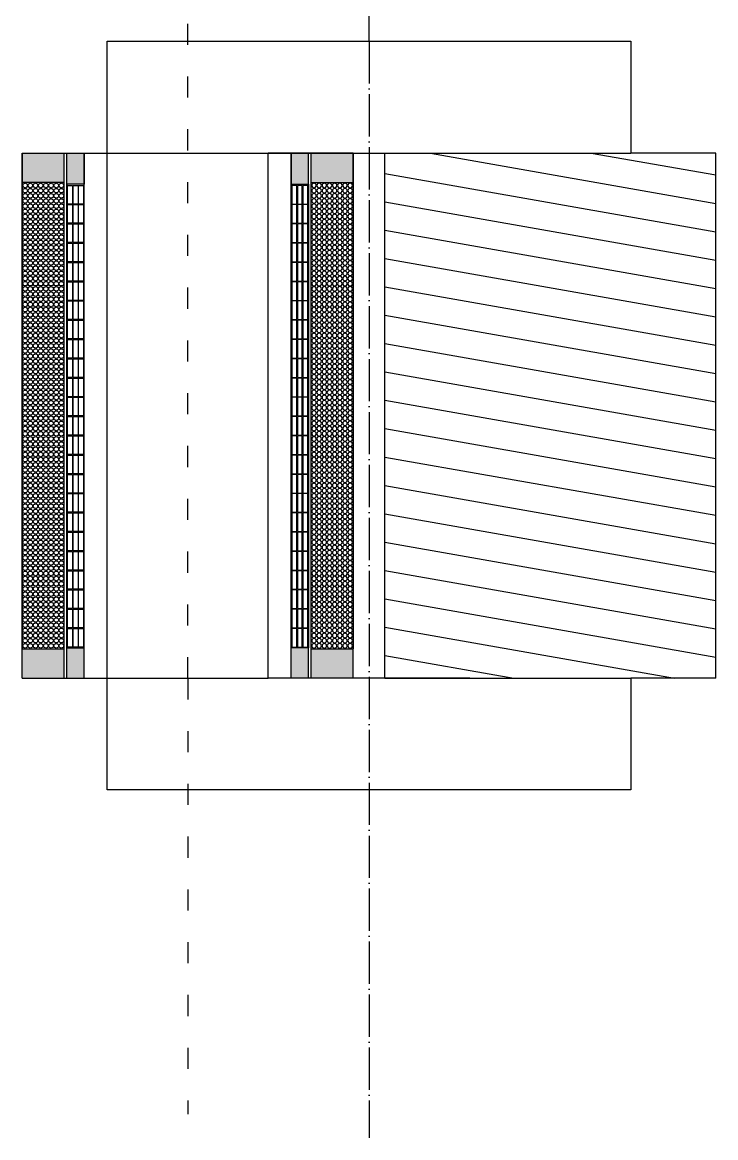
# Model space of a CAD drawing. Header units: millimetres. Extents: x -169 to 556, y -750 to 331.
# Drawn here: x -169 to 225, y -750 to -116 of the extents above; entities that cross this region are included whole.
import ezdxf

# ---------------------------------------------------------------- set-up
doc = ezdxf.new("R2010")
doc.units = ezdxf.units.MM
doc.linetypes.add('ACAD_ISO03W100', pattern=[30, 12, -18])
doc.linetypes.add('ACAD_ISO04W100', pattern=[30, 24, -3, 0, -3])

# ---------------------------------------------------------------- blocks, each defined once
blk = doc.blocks.new('*U8')
for p, q in [((-1.395, -5.3), (-1.395, 5.3)), ((-1.395, 5.3), (1.395, 5.3)), ((1.395, 5.3), (1.395, -5.3)), ((1.395, -5.3), (-1.395, -5.3))]:
    blk.add_line(p, q)
blk = doc.blocks.new('*U10')
at = {"color": 0, "linetype": 'ByBlock', "lineweight": -2, "transparency": 16777216}
for p in [(0, 251.85), (3.14, 251.85), (6.28, 251.85), (0, 240.9), (3.14, 240.9), (6.28, 240.9), (0, 229.95), (3.14, 229.95), (6.28, 229.95), (0, 219), (3.14, 219), (6.28, 219), (0, 208.05), (3.14, 208.05), (6.28, 208.05), (0, 197.1), (3.14, 197.1), (6.28, 197.1), (0, 186.15), (3.14, 186.15), (6.28, 186.15), (0, 175.2), (3.14, 175.2), (6.28, 175.2), (0, 164.25), (3.14, 164.25), (6.28, 164.25), (0, 153.3), (3.14, 153.3), (6.28, 153.3), (0, 142.35), (3.14, 142.35), (6.28, 142.35), (0, 131.4), (3.14, 131.4), (6.28, 131.4), (0, 120.45), (3.14, 120.45), (6.28, 120.45), (0, 109.5), (3.14, 109.5), (6.28, 109.5), (0, 98.55), (3.14, 98.55), (6.28, 98.55), (0, 87.6), (3.14, 87.6), (6.28, 87.6), (0, 76.65), (3.14, 76.65), (6.28, 76.65), (0, 65.7), (3.14, 65.7), (6.28, 65.7), (0, 54.75), (3.14, 54.75), (6.28, 54.75), (0, 43.8), (3.14, 43.8), (6.28, 43.8), (0, 32.85), (3.14, 32.85), (6.28, 32.85), (0, 21.9), (3.14, 21.9), (6.28, 21.9), (0, 10.95), (3.14, 10.95), (6.28, 10.95), (0, 0), (3.14, 0), (6.28, 0)]:
    blk.add_blockref('*U8', p, dxfattribs=at)
blk = doc.blocks.new('*U12')
blk.add_circle((0, 0), 1.29)
blk = doc.blocks.new('*U14')
at = {"color": 0, "linetype": 'ByBlock', "lineweight": -2, "transparency": 16777216}
for p in [(0, 261.66), (0, 258.72), (2.94, 261.66), (2.94, 258.72), (5.88, 261.66), (5.88, 258.72), (8.82, 261.66), (8.82, 258.72), (11.76, 261.66), (11.76, 258.72), (14.7, 261.66), (14.7, 258.72), (17.64, 261.66), (17.64, 258.72), (20.58, 261.66), (20.58, 258.72), (0, 255.78), (0, 252.84), (2.94, 255.78), (2.94, 252.84), (5.88, 255.78), (5.88, 252.84), (8.82, 255.78), (8.82, 252.84), (11.76, 255.78), (11.76, 252.84), (14.7, 255.78), (14.7, 252.84), (17.64, 255.78), (17.64, 252.84), (20.58, 255.78), (20.58, 252.84), (0, 249.9), (0, 246.96), (2.94, 249.9), (2.94, 246.96), (5.88, 249.9), (5.88, 246.96), (8.82, 249.9), (8.82, 246.96), (11.76, 249.9), (11.76, 246.96), (14.7, 249.9), (14.7, 246.96), (17.64, 249.9), (17.64, 246.96), (20.58, 249.9), (20.58, 246.96), (0, 244.02), (0, 241.08), (2.94, 244.02), (2.94, 241.08), (5.88, 244.02), (5.88, 241.08), (8.82, 244.02), (8.82, 241.08), (11.76, 244.02), (11.76, 241.08), (14.7, 244.02), (14.7, 241.08), (17.64, 244.02), (17.64, 241.08), (20.58, 244.02), (20.58, 241.08), (0, 238.14), (0, 235.2), (2.94, 238.14), (2.94, 235.2), (5.88, 238.14), (5.88, 235.2), (8.82, 238.14), (8.82, 235.2), (11.76, 238.14), (11.76, 235.2), (14.7, 238.14), (14.7, 235.2), (17.64, 238.14), (17.64, 235.2), (20.58, 238.14), (20.58, 235.2), (0, 232.26), (0, 229.32), (2.94, 232.26), (2.94, 229.32), (5.88, 232.26), (5.88, 229.32), (8.82, 232.26), (8.82, 229.32), (11.76, 232.26), (11.76, 229.32), (14.7, 232.26), (14.7, 229.32), (17.64, 232.26), (17.64, 229.32), (20.58, 232.26), (20.58, 229.32), (0, 226.38), (0, 223.44), (2.94, 226.38), (2.94, 223.44), (5.88, 226.38), (5.88, 223.44), (8.82, 226.38), (8.82, 223.44), (11.76, 226.38), (11.76, 223.44), (14.7, 226.38), (14.7, 223.44), (17.64, 226.38), (17.64, 223.44), (20.58, 226.38), (20.58, 223.44), (0, 220.5), (0, 217.56), (0, 214.62), (2.94, 220.5), (2.94, 217.56), (2.94, 214.62), (5.88, 220.5), (5.88, 217.56), (5.88, 214.62), (8.82, 220.5), (8.82, 217.56), (8.82, 214.62), (11.76, 220.5), (11.76, 217.56), (11.76, 214.62), (14.7, 220.5), (14.7, 217.56), (14.7, 214.62), (17.64, 220.5), (17.64, 217.56), (17.64, 214.62), (20.58, 220.5), (20.58, 217.56), (20.58, 214.62), (0, 211.68), (0, 208.74), (2.94, 211.68), (2.94, 208.74), (5.88, 211.68), (5.88, 208.74), (8.82, 211.68), (8.82, 208.74), (11.76, 211.68), (11.76, 208.74), (14.7, 211.68), (14.7, 208.74), (17.64, 211.68), (17.64, 208.74), (20.58, 211.68), (20.58, 208.74), (0, 205.8), (0, 202.86), (2.94, 205.8), (2.94, 202.86), (5.88, 205.8), (5.88, 202.86), (8.82, 205.8), (8.82, 202.86), (11.76, 205.8), (11.76, 202.86), (14.7, 205.8), (14.7, 202.86), (17.64, 205.8), (17.64, 202.86), (20.58, 205.8), (20.58, 202.86), (0, 199.92), (0, 196.98), (2.94, 199.92), (2.94, 196.98), (5.88, 199.92), (5.88, 196.98), (8.82, 199.92), (8.82, 196.98), (11.76, 199.92), (11.76, 196.98), (14.7, 199.92), (14.7, 196.98), (17.64, 199.92), (17.64, 196.98), (20.58, 199.92), (20.58, 196.98), (0, 194.04), (0, 191.1), (2.94, 194.04), (2.94, 191.1), (5.88, 194.04), (5.88, 191.1), (8.82, 194.04), (8.82, 191.1), (11.76, 194.04), (11.76, 191.1), (14.7, 194.04), (14.7, 191.1), (17.64, 194.04), (17.64, 191.1), (20.58, 194.04), (20.58, 191.1), (0, 188.16), (0, 185.22), (2.94, 188.16), (2.94, 185.22), (5.88, 188.16), (5.88, 185.22), (8.82, 188.16), (8.82, 185.22), (11.76, 188.16), (11.76, 185.22), (14.7, 188.16), (14.7, 185.22), (17.64, 188.16), (17.64, 185.22), (20.58, 188.16), (20.58, 185.22), (0, 182.28), (0, 179.34), (0, 176.4), (2.94, 182.28), (2.94, 179.34), (2.94, 176.4), (5.88, 182.28), (5.88, 179.34), (5.88, 176.4), (8.82, 182.28), (8.82, 179.34), (8.82, 176.4), (11.76, 182.28), (11.76, 179.34), (11.76, 176.4), (14.7, 182.28), (14.7, 179.34), (14.7, 176.4), (17.64, 182.28), (17.64, 179.34), (17.64, 176.4), (20.58, 182.28), (20.58, 179.34), (20.58, 176.4), (0, 173.46), (0, 170.52), (2.94, 173.46), (2.94, 170.52), (5.88, 173.46), (5.88, 170.52), (8.82, 173.46), (8.82, 170.52), (11.76, 173.46), (11.76, 170.52), (14.7, 173.46), (14.7, 170.52), (17.64, 173.46), (17.64, 170.52), (20.58, 173.46), (20.58, 170.52), (0, 167.58), (0, 164.64), (2.94, 167.58), (2.94, 164.64), (5.88, 167.58), (5.88, 164.64), (8.82, 167.58), (8.82, 164.64), (11.76, 167.58), (11.76, 164.64), (14.7, 167.58), (14.7, 164.64), (17.64, 167.58), (17.64, 164.64), (20.58, 167.58), (20.58, 164.64), (0, 161.7), (0, 158.76), (2.94, 161.7), (2.94, 158.76), (5.88, 161.7), (5.88, 158.76), (8.82, 161.7), (8.82, 158.76), (11.76, 161.7), (11.76, 158.76), (14.7, 161.7), (14.7, 158.76), (17.64, 161.7), (17.64, 158.76), (20.58, 161.7), (20.58, 158.76), (0, 155.82), (0, 152.88), (2.94, 155.82), (2.94, 152.88), (5.88, 155.82), (5.88, 152.88), (8.82, 155.82), (8.82, 152.88), (11.76, 155.82), (11.76, 152.88), (14.7, 155.82), (14.7, 152.88), (17.64, 155.82), (17.64, 152.88), (20.58, 155.82), (20.58, 152.88), (0, 149.94), (0, 147), (2.94, 149.94), (2.94, 147), (5.88, 149.94), (5.88, 147), (8.82, 149.94), (8.82, 147), (11.76, 149.94), (11.76, 147), (14.7, 149.94), (14.7, 147), (17.64, 149.94), (17.64, 147), (20.58, 149.94), (20.58, 147), (0, 144.06), (0, 141.12), (0, 138.18), (2.94, 144.06), (2.94, 141.12), (2.94, 138.18), (5.88, 144.06), (5.88, 141.12), (5.88, 138.18), (8.82, 144.06), (8.82, 141.12), (8.82, 138.18), (11.76, 144.06), (11.76, 141.12), (11.76, 138.18), (14.7, 144.06), (14.7, 141.12), (14.7, 138.18), (17.64, 144.06), (17.64, 141.12), (17.64, 138.18), (20.58, 144.06), (20.58, 141.12), (20.58, 138.18), (0, 135.24), (0, 132.3), (2.94, 135.24), (2.94, 132.3), (5.88, 135.24), (5.88, 132.3), (8.82, 135.24), (8.82, 132.3), (11.76, 135.24), (11.76, 132.3), (14.7, 135.24), (14.7, 132.3), (17.64, 135.24), (17.64, 132.3), (20.58, 135.24), (20.58, 132.3), (0, 129.36), (0, 126.42), (2.94, 129.36), (2.94, 126.42), (5.88, 129.36), (5.88, 126.42), (8.82, 129.36), (8.82, 126.42), (11.76, 129.36), (11.76, 126.42), (14.7, 129.36), (14.7, 126.42), (17.64, 129.36), (17.64, 126.42), (20.58, 129.36), (20.58, 126.42), (0, 123.48), (0, 120.54), (2.94, 123.48), (2.94, 120.54), (5.88, 123.48), (5.88, 120.54), (8.82, 123.48), (8.82, 120.54), (11.76, 123.48), (11.76, 120.54), (14.7, 123.48), (14.7, 120.54), (17.64, 123.48), (17.64, 120.54), (20.58, 123.48), (20.58, 120.54), (0, 117.6), (0, 114.66), (2.94, 117.6), (2.94, 114.66), (5.88, 117.6), (5.88, 114.66), (8.82, 117.6), (8.82, 114.66), (11.76, 117.6), (11.76, 114.66), (14.7, 117.6), (14.7, 114.66), (17.64, 117.6), (17.64, 114.66), (20.58, 117.6), (20.58, 114.66), (0, 111.72), (0, 108.78), (2.94, 111.72), (2.94, 108.78), (5.88, 111.72), (5.88, 108.78), (8.82, 111.72), (8.82, 108.78), (11.76, 111.72), (11.76, 108.78), (14.7, 111.72), (14.7, 108.78), (17.64, 111.72), (17.64, 108.78), (20.58, 111.72), (20.58, 108.78), (0, 105.84), (0, 102.9), (2.94, 105.84), (2.94, 102.9), (5.88, 105.84), (5.88, 102.9), (8.82, 105.84), (8.82, 102.9), (11.76, 105.84), (11.76, 102.9), (14.7, 105.84), (14.7, 102.9), (17.64, 105.84), (17.64, 102.9), (20.58, 105.84), (20.58, 102.9), (0, 99.96), (0, 97.02), (0, 94.08), (2.94, 99.96), (2.94, 97.02), (2.94, 94.08), (5.88, 99.96), (5.88, 97.02), (5.88, 94.08), (8.82, 99.96), (8.82, 97.02), (8.82, 94.08), (11.76, 99.96), (11.76, 97.02), (11.76, 94.08), (14.7, 99.96), (14.7, 97.02), (14.7, 94.08), (17.64, 99.96), (17.64, 97.02), (17.64, 94.08), (20.58, 99.96), (20.58, 97.02), (20.58, 94.08), (0, 91.14), (0, 88.2), (2.94, 91.14), (2.94, 88.2), (5.88, 91.14), (5.88, 88.2), (8.82, 91.14), (8.82, 88.2), (11.76, 91.14), (11.76, 88.2), (14.7, 91.14), (14.7, 88.2), (17.64, 91.14), (17.64, 88.2), (20.58, 91.14), (20.58, 88.2), (0, 85.26), (0, 82.32), (2.94, 85.26), (2.94, 82.32), (5.88, 85.26), (5.88, 82.32), (8.82, 85.26), (8.82, 82.32), (11.76, 85.26), (11.76, 82.32), (14.7, 85.26), (14.7, 82.32), (17.64, 85.26), (17.64, 82.32), (20.58, 85.26), (20.58, 82.32), (0, 79.38), (0, 76.44), (2.94, 79.38), (2.94, 76.44), (5.88, 79.38), (5.88, 76.44), (8.82, 79.38), (8.82, 76.44), (11.76, 79.38), (11.76, 76.44), (14.7, 79.38), (14.7, 76.44), (17.64, 79.38), (17.64, 76.44), (20.58, 79.38), (20.58, 76.44), (0, 73.5), (0, 70.56), (2.94, 73.5), (2.94, 70.56), (5.88, 73.5), (5.88, 70.56), (8.82, 73.5), (8.82, 70.56), (11.76, 70.56), (11.76, 73.5), (14.7, 73.5), (14.7, 70.56), (17.64, 73.5), (17.64, 70.56), (20.58, 73.5), (20.58, 70.56), (0, 67.62), (0, 64.68), (2.94, 67.62), (2.94, 64.68), (5.88, 67.62), (5.88, 64.68), (8.82, 67.62), (8.82, 64.68), (11.76, 67.62), (11.76, 64.68), (14.7, 67.62), (14.7, 64.68), (17.64, 67.62), (17.64, 64.68), (20.58, 67.62), (20.58, 64.68), (0, 61.74), (0, 58.8), (0, 55.86), (2.94, 61.74), (2.94, 58.8), (2.94, 55.86), (5.88, 61.74), (5.88, 58.8), (5.88, 55.86), (8.82, 61.74), (8.82, 58.8), (8.82, 55.86), (11.76, 61.74), (11.76, 58.8), (11.76, 55.86), (14.7, 61.74), (14.7, 58.8), (14.7, 55.86), (17.64, 61.74), (17.64, 58.8), (17.64, 55.86), (20.58, 61.74), (20.58, 58.8), (20.58, 55.86), (0, 52.92), (0, 49.98), (2.94, 52.92), (2.94, 49.98), (5.88, 52.92), (5.88, 49.98), (8.82, 52.92), (8.82, 49.98), (11.76, 52.92), (11.76, 49.98), (14.7, 52.92), (14.7, 49.98), (17.64, 52.92), (17.64, 49.98), (20.58, 52.92), (20.58, 49.98), (0, 47.04), (0, 44.1), (2.94, 47.04), (2.94, 44.1), (5.88, 47.04), (5.88, 44.1), (8.82, 47.04), (8.82, 44.1), (11.76, 47.04), (11.76, 44.1), (14.7, 47.04), (14.7, 44.1), (17.64, 47.04), (17.64, 44.1), (20.58, 47.04), (20.58, 44.1), (0, 41.16), (0, 38.22), (2.94, 41.16), (2.94, 38.22), (5.88, 41.16), (5.88, 38.22), (8.82, 41.16), (8.82, 38.22), (11.76, 41.16), (11.76, 38.22), (14.7, 41.16), (14.7, 38.22), (17.64, 41.16), (17.64, 38.22), (20.58, 41.16), (20.58, 38.22), (0, 35.28), (0, 32.34), (2.94, 35.28), (2.94, 32.34), (5.88, 35.28), (5.88, 32.34), (8.82, 35.28), (8.82, 32.34), (11.76, 35.28), (11.76, 32.34), (14.7, 35.28), (14.7, 32.34), (17.64, 35.28), (17.64, 32.34), (20.58, 35.28), (20.58, 32.34), (0, 29.4), (0, 26.46), (2.94, 29.4), (2.94, 26.46), (5.88, 29.4), (5.88, 26.46), (8.82, 29.4), (8.82, 26.46), (11.76, 29.4), (11.76, 26.46), (14.7, 29.4), (14.7, 26.46), (17.64, 29.4), (17.64, 26.46), (20.58, 29.4), (20.58, 26.46), (0, 23.52), (0, 20.58), (2.94, 23.52), (2.94, 20.58), (5.88, 23.52), (5.88, 20.58), (8.82, 23.52), (8.82, 20.58), (11.76, 23.52), (11.76, 20.58), (14.7, 23.52), (14.7, 20.58), (17.64, 23.52), (17.64, 20.58), (20.58, 23.52), (20.58, 20.58), (0, 17.64), (0, 14.7), (0, 11.76), (2.94, 17.64), (2.94, 14.7), (2.94, 11.76), (5.88, 17.64), (5.88, 14.7), (5.88, 11.76), (8.82, 17.64), (8.82, 14.7), (8.82, 11.76), (11.76, 17.64), (11.76, 14.7), (11.76, 11.76), (14.7, 17.64), (14.7, 14.7), (14.7, 11.76), (17.64, 17.64), (17.64, 14.7), (17.64, 11.76), (20.58, 17.64), (20.58, 14.7), (20.58, 11.76), (0, 8.82), (0, 5.88), (2.94, 8.82), (2.94, 5.88), (5.88, 5.88), (5.88, 8.82), (8.82, 8.82), (8.82, 5.88), (11.76, 8.82), (11.76, 5.88), (14.7, 8.82), (14.7, 5.88), (17.64, 8.82), (17.64, 5.88), (20.58, 8.82), (20.58, 5.88), (0, 2.94), (0, 0), (2.94, 2.94), (2.94, 0), (5.88, 2.94), (5.88, 0), (8.82, 2.94), (8.82, 0), (11.76, 2.94), (11.76, 0), (14.7, 2.94), (14.7, 0), (17.64, 2.94), (17.64, 0), (20.58, 2.94), (20.58, 0)]:
    blk.add_blockref('*U12', p, dxfattribs=at)
blk = doc.blocks.new('*U15')
for p, q in [((-1.395, -5.3), (-1.395, 5.3)), ((-1.395, 5.3), (1.395, 5.3)), ((1.395, 5.3), (1.395, -5.3)), ((1.395, -5.3), (-1.395, -5.3))]:
    blk.add_line(p, q)
blk = doc.blocks.new('*U17')
at = {"color": 0, "linetype": 'ByBlock', "lineweight": -2, "transparency": 16777216}
for p in [(0, 251.85), (3.14, 251.85), (6.28, 251.85), (0, 240.9), (3.14, 240.9), (6.28, 240.9), (0, 229.95), (3.14, 229.95), (6.28, 229.95), (0, 219), (3.14, 219), (6.28, 219), (0, 208.05), (3.14, 208.05), (6.28, 208.05), (0, 197.1), (3.14, 197.1), (6.28, 197.1), (0, 186.15), (3.14, 186.15), (6.28, 186.15), (0, 175.2), (3.14, 175.2), (6.28, 175.2), (0, 164.25), (3.14, 164.25), (6.28, 164.25), (0, 153.3), (3.14, 153.3), (6.28, 153.3), (0, 142.35), (3.14, 142.35), (6.28, 142.35), (0, 131.4), (3.14, 131.4), (6.28, 131.4), (0, 120.45), (3.14, 120.45), (6.28, 120.45), (0, 109.5), (3.14, 109.5), (6.28, 109.5), (0, 98.55), (3.14, 98.55), (6.28, 98.55), (0, 87.6), (3.14, 87.6), (6.28, 87.6), (0, 76.65), (3.14, 76.65), (6.28, 76.65), (0, 65.7), (3.14, 65.7), (6.28, 65.7), (0, 54.75), (3.14, 54.75), (6.28, 54.75), (0, 43.8), (3.14, 43.8), (6.28, 43.8), (0, 32.85), (3.14, 32.85), (6.28, 32.85), (0, 21.9), (3.14, 21.9), (6.28, 21.9), (0, 10.95), (3.14, 10.95), (6.28, 10.95), (0, 0), (3.14, 0), (6.28, 0)]:
    blk.add_blockref('*U15', p, dxfattribs=at)
blk = doc.blocks.new('*U18')
blk.add_circle((0, 0), 1.29)
blk = doc.blocks.new('*U19')
at = {"color": 0, "linetype": 'ByBlock', "lineweight": -2, "transparency": 16777216}
for p in [(0, 261.66), (0, 258.72), (2.94, 261.66), (2.94, 258.72), (5.88, 261.66), (5.88, 258.72), (8.82, 261.66), (8.82, 258.72), (11.76, 261.66), (11.76, 258.72), (14.7, 261.66), (14.7, 258.72), (17.64, 261.66), (17.64, 258.72), (20.58, 261.66), (20.58, 258.72), (0, 255.78), (0, 252.84), (2.94, 255.78), (2.94, 252.84), (5.88, 255.78), (5.88, 252.84), (8.82, 255.78), (8.82, 252.84), (11.76, 255.78), (11.76, 252.84), (14.7, 255.78), (14.7, 252.84), (17.64, 255.78), (17.64, 252.84), (20.58, 255.78), (20.58, 252.84), (0, 249.9), (0, 246.96), (2.94, 249.9), (2.94, 246.96), (5.88, 249.9), (5.88, 246.96), (8.82, 249.9), (8.82, 246.96), (11.76, 249.9), (11.76, 246.96), (14.7, 249.9), (14.7, 246.96), (17.64, 249.9), (17.64, 246.96), (20.58, 249.9), (20.58, 246.96), (0, 244.02), (0, 241.08), (2.94, 244.02), (2.94, 241.08), (5.88, 244.02), (5.88, 241.08), (8.82, 244.02), (8.82, 241.08), (11.76, 244.02), (11.76, 241.08), (14.7, 244.02), (14.7, 241.08), (17.64, 244.02), (17.64, 241.08), (20.58, 244.02), (20.58, 241.08), (0, 238.14), (0, 235.2), (2.94, 238.14), (2.94, 235.2), (5.88, 238.14), (5.88, 235.2), (8.82, 238.14), (8.82, 235.2), (11.76, 238.14), (11.76, 235.2), (14.7, 238.14), (14.7, 235.2), (17.64, 238.14), (17.64, 235.2), (20.58, 238.14), (20.58, 235.2), (0, 232.26), (0, 229.32), (2.94, 232.26), (2.94, 229.32), (5.88, 232.26), (5.88, 229.32), (8.82, 232.26), (8.82, 229.32), (11.76, 232.26), (11.76, 229.32), (14.7, 232.26), (14.7, 229.32), (17.64, 232.26), (17.64, 229.32), (20.58, 232.26), (20.58, 229.32), (0, 226.38), (0, 223.44), (2.94, 226.38), (2.94, 223.44), (5.88, 226.38), (5.88, 223.44), (8.82, 226.38), (8.82, 223.44), (11.76, 226.38), (11.76, 223.44), (14.7, 226.38), (14.7, 223.44), (17.64, 226.38), (17.64, 223.44), (20.58, 226.38), (20.58, 223.44), (0, 220.5), (0, 217.56), (0, 214.62), (2.94, 220.5), (2.94, 217.56), (2.94, 214.62), (5.88, 220.5), (5.88, 217.56), (5.88, 214.62), (8.82, 220.5), (8.82, 217.56), (8.82, 214.62), (11.76, 220.5), (11.76, 217.56), (11.76, 214.62), (14.7, 220.5), (14.7, 217.56), (14.7, 214.62), (17.64, 220.5), (17.64, 217.56), (17.64, 214.62), (20.58, 220.5), (20.58, 217.56), (20.58, 214.62), (0, 211.68), (0, 208.74), (2.94, 211.68), (2.94, 208.74), (5.88, 211.68), (5.88, 208.74), (8.82, 211.68), (8.82, 208.74), (11.76, 211.68), (11.76, 208.74), (14.7, 211.68), (14.7, 208.74), (17.64, 211.68), (17.64, 208.74), (20.58, 211.68), (20.58, 208.74), (0, 205.8), (0, 202.86), (2.94, 205.8), (2.94, 202.86), (5.88, 205.8), (5.88, 202.86), (8.82, 205.8), (8.82, 202.86), (11.76, 205.8), (11.76, 202.86), (14.7, 205.8), (14.7, 202.86), (17.64, 205.8), (17.64, 202.86), (20.58, 205.8), (20.58, 202.86), (0, 199.92), (0, 196.98), (2.94, 199.92), (2.94, 196.98), (5.88, 199.92), (5.88, 196.98), (8.82, 199.92), (8.82, 196.98), (11.76, 199.92), (11.76, 196.98), (14.7, 199.92), (14.7, 196.98), (17.64, 199.92), (17.64, 196.98), (20.58, 199.92), (20.58, 196.98), (0, 194.04), (0, 191.1), (2.94, 194.04), (2.94, 191.1), (5.88, 194.04), (5.88, 191.1), (8.82, 194.04), (8.82, 191.1), (11.76, 194.04), (11.76, 191.1), (14.7, 194.04), (14.7, 191.1), (17.64, 194.04), (17.64, 191.1), (20.58, 194.04), (20.58, 191.1), (0, 188.16), (0, 185.22), (2.94, 188.16), (2.94, 185.22), (5.88, 188.16), (5.88, 185.22), (8.82, 188.16), (8.82, 185.22), (11.76, 188.16), (11.76, 185.22), (14.7, 188.16), (14.7, 185.22), (17.64, 188.16), (17.64, 185.22), (20.58, 188.16), (20.58, 185.22), (0, 182.28), (0, 179.34), (0, 176.4), (2.94, 182.28), (2.94, 179.34), (2.94, 176.4), (5.88, 182.28), (5.88, 179.34), (5.88, 176.4), (8.82, 182.28), (8.82, 179.34), (8.82, 176.4), (11.76, 182.28), (11.76, 179.34), (11.76, 176.4), (14.7, 182.28), (14.7, 179.34), (14.7, 176.4), (17.64, 182.28), (17.64, 179.34), (17.64, 176.4), (20.58, 182.28), (20.58, 179.34), (20.58, 176.4), (0, 173.46), (0, 170.52), (2.94, 173.46), (2.94, 170.52), (5.88, 173.46), (5.88, 170.52), (8.82, 173.46), (8.82, 170.52), (11.76, 173.46), (11.76, 170.52), (14.7, 173.46), (14.7, 170.52), (17.64, 173.46), (17.64, 170.52), (20.58, 173.46), (20.58, 170.52), (0, 167.58), (0, 164.64), (2.94, 167.58), (2.94, 164.64), (5.88, 167.58), (5.88, 164.64), (8.82, 167.58), (8.82, 164.64), (11.76, 167.58), (11.76, 164.64), (14.7, 167.58), (14.7, 164.64), (17.64, 167.58), (17.64, 164.64), (20.58, 167.58), (20.58, 164.64), (0, 161.7), (0, 158.76), (2.94, 161.7), (2.94, 158.76), (5.88, 161.7), (5.88, 158.76), (8.82, 161.7), (8.82, 158.76), (11.76, 161.7), (11.76, 158.76), (14.7, 161.7), (14.7, 158.76), (17.64, 161.7), (17.64, 158.76), (20.58, 161.7), (20.58, 158.76), (0, 155.82), (0, 152.88), (2.94, 155.82), (2.94, 152.88), (5.88, 155.82), (5.88, 152.88), (8.82, 155.82), (8.82, 152.88), (11.76, 155.82), (11.76, 152.88), (14.7, 155.82), (14.7, 152.88), (17.64, 155.82), (17.64, 152.88), (20.58, 155.82), (20.58, 152.88), (0, 149.94), (0, 147), (2.94, 149.94), (2.94, 147), (5.88, 149.94), (5.88, 147), (8.82, 149.94), (8.82, 147), (11.76, 149.94), (11.76, 147), (14.7, 149.94), (14.7, 147), (17.64, 149.94), (17.64, 147), (20.58, 149.94), (20.58, 147), (0, 144.06), (0, 141.12), (0, 138.18), (2.94, 144.06), (2.94, 141.12), (2.94, 138.18), (5.88, 144.06), (5.88, 141.12), (5.88, 138.18), (8.82, 144.06), (8.82, 141.12), (8.82, 138.18), (11.76, 144.06), (11.76, 141.12), (11.76, 138.18), (14.7, 144.06), (14.7, 141.12), (14.7, 138.18), (17.64, 144.06), (17.64, 141.12), (17.64, 138.18), (20.58, 144.06), (20.58, 141.12), (20.58, 138.18), (0, 135.24), (0, 132.3), (2.94, 135.24), (2.94, 132.3), (5.88, 135.24), (5.88, 132.3), (8.82, 135.24), (8.82, 132.3), (11.76, 135.24), (11.76, 132.3), (14.7, 135.24), (14.7, 132.3), (17.64, 135.24), (17.64, 132.3), (20.58, 135.24), (20.58, 132.3), (0, 129.36), (0, 126.42), (2.94, 129.36), (2.94, 126.42), (5.88, 129.36), (5.88, 126.42), (8.82, 129.36), (8.82, 126.42), (11.76, 129.36), (11.76, 126.42), (14.7, 129.36), (14.7, 126.42), (17.64, 129.36), (17.64, 126.42), (20.58, 129.36), (20.58, 126.42), (0, 123.48), (0, 120.54), (2.94, 123.48), (2.94, 120.54), (5.88, 123.48), (5.88, 120.54), (8.82, 123.48), (8.82, 120.54), (11.76, 123.48), (11.76, 120.54), (14.7, 123.48), (14.7, 120.54), (17.64, 123.48), (17.64, 120.54), (20.58, 123.48), (20.58, 120.54), (0, 117.6), (0, 114.66), (2.94, 117.6), (2.94, 114.66), (5.88, 117.6), (5.88, 114.66), (8.82, 117.6), (8.82, 114.66), (11.76, 117.6), (11.76, 114.66), (14.7, 117.6), (14.7, 114.66), (17.64, 117.6), (17.64, 114.66), (20.58, 117.6), (20.58, 114.66), (0, 111.72), (0, 108.78), (2.94, 111.72), (2.94, 108.78), (5.88, 111.72), (5.88, 108.78), (8.82, 111.72), (8.82, 108.78), (11.76, 111.72), (11.76, 108.78), (14.7, 111.72), (14.7, 108.78), (17.64, 111.72), (17.64, 108.78), (20.58, 111.72), (20.58, 108.78), (0, 105.84), (0, 102.9), (2.94, 105.84), (2.94, 102.9), (5.88, 105.84), (5.88, 102.9), (8.82, 105.84), (8.82, 102.9), (11.76, 105.84), (11.76, 102.9), (14.7, 105.84), (14.7, 102.9), (17.64, 105.84), (17.64, 102.9), (20.58, 105.84), (20.58, 102.9), (0, 99.96), (0, 97.02), (0, 94.08), (2.94, 99.96), (2.94, 97.02), (2.94, 94.08), (5.88, 99.96), (5.88, 97.02), (5.88, 94.08), (8.82, 99.96), (8.82, 97.02), (8.82, 94.08), (11.76, 99.96), (11.76, 97.02), (11.76, 94.08), (14.7, 99.96), (14.7, 97.02), (14.7, 94.08), (17.64, 99.96), (17.64, 97.02), (17.64, 94.08), (20.58, 99.96), (20.58, 97.02), (20.58, 94.08), (0, 91.14), (0, 88.2), (2.94, 91.14), (2.94, 88.2), (5.88, 91.14), (5.88, 88.2), (8.82, 91.14), (8.82, 88.2), (11.76, 91.14), (11.76, 88.2), (14.7, 91.14), (14.7, 88.2), (17.64, 91.14), (17.64, 88.2), (20.58, 91.14), (20.58, 88.2), (0, 85.26), (0, 82.32), (2.94, 85.26), (2.94, 82.32), (5.88, 85.26), (5.88, 82.32), (8.82, 85.26), (8.82, 82.32), (11.76, 85.26), (11.76, 82.32), (14.7, 85.26), (14.7, 82.32), (17.64, 85.26), (17.64, 82.32), (20.58, 85.26), (20.58, 82.32), (0, 79.38), (0, 76.44), (2.94, 79.38), (2.94, 76.44), (5.88, 79.38), (5.88, 76.44), (8.82, 79.38), (8.82, 76.44), (11.76, 79.38), (11.76, 76.44), (14.7, 79.38), (14.7, 76.44), (17.64, 79.38), (17.64, 76.44), (20.58, 79.38), (20.58, 76.44), (0, 73.5), (0, 70.56), (2.94, 73.5), (2.94, 70.56), (5.88, 73.5), (5.88, 70.56), (8.82, 73.5), (8.82, 70.56), (11.76, 70.56), (11.76, 73.5), (14.7, 73.5), (14.7, 70.56), (17.64, 73.5), (17.64, 70.56), (20.58, 73.5), (20.58, 70.56), (0, 67.62), (0, 64.68), (2.94, 67.62), (2.94, 64.68), (5.88, 67.62), (5.88, 64.68), (8.82, 67.62), (8.82, 64.68), (11.76, 67.62), (11.76, 64.68), (14.7, 67.62), (14.7, 64.68), (17.64, 67.62), (17.64, 64.68), (20.58, 67.62), (20.58, 64.68), (0, 61.74), (0, 58.8), (0, 55.86), (2.94, 61.74), (2.94, 58.8), (2.94, 55.86), (5.88, 61.74), (5.88, 58.8), (5.88, 55.86), (8.82, 61.74), (8.82, 58.8), (8.82, 55.86), (11.76, 61.74), (11.76, 58.8), (11.76, 55.86), (14.7, 61.74), (14.7, 58.8), (14.7, 55.86), (17.64, 61.74), (17.64, 58.8), (17.64, 55.86), (20.58, 61.74), (20.58, 58.8), (20.58, 55.86), (0, 52.92), (0, 49.98), (2.94, 52.92), (2.94, 49.98), (5.88, 52.92), (5.88, 49.98), (8.82, 52.92), (8.82, 49.98), (11.76, 52.92), (11.76, 49.98), (14.7, 52.92), (14.7, 49.98), (17.64, 52.92), (17.64, 49.98), (20.58, 52.92), (20.58, 49.98), (0, 47.04), (0, 44.1), (2.94, 47.04), (2.94, 44.1), (5.88, 47.04), (5.88, 44.1), (8.82, 47.04), (8.82, 44.1), (11.76, 47.04), (11.76, 44.1), (14.7, 47.04), (14.7, 44.1), (17.64, 47.04), (17.64, 44.1), (20.58, 47.04), (20.58, 44.1), (0, 41.16), (0, 38.22), (2.94, 41.16), (2.94, 38.22), (5.88, 41.16), (5.88, 38.22), (8.82, 41.16), (8.82, 38.22), (11.76, 41.16), (11.76, 38.22), (14.7, 41.16), (14.7, 38.22), (17.64, 41.16), (17.64, 38.22), (20.58, 41.16), (20.58, 38.22), (0, 35.28), (0, 32.34), (2.94, 35.28), (2.94, 32.34), (5.88, 35.28), (5.88, 32.34), (8.82, 35.28), (8.82, 32.34), (11.76, 35.28), (11.76, 32.34), (14.7, 35.28), (14.7, 32.34), (17.64, 35.28), (17.64, 32.34), (20.58, 35.28), (20.58, 32.34), (0, 29.4), (0, 26.46), (2.94, 29.4), (2.94, 26.46), (5.88, 29.4), (5.88, 26.46), (8.82, 29.4), (8.82, 26.46), (11.76, 29.4), (11.76, 26.46), (14.7, 29.4), (14.7, 26.46), (17.64, 29.4), (17.64, 26.46), (20.58, 29.4), (20.58, 26.46), (0, 23.52), (0, 20.58), (2.94, 23.52), (2.94, 20.58), (5.88, 23.52), (5.88, 20.58), (8.82, 23.52), (8.82, 20.58), (11.76, 23.52), (11.76, 20.58), (14.7, 23.52), (14.7, 20.58), (17.64, 23.52), (17.64, 20.58), (20.58, 23.52), (20.58, 20.58), (0, 17.64), (0, 14.7), (0, 11.76), (2.94, 17.64), (2.94, 14.7), (2.94, 11.76), (5.88, 17.64), (5.88, 14.7), (5.88, 11.76), (8.82, 17.64), (8.82, 14.7), (8.82, 11.76), (11.76, 17.64), (11.76, 14.7), (11.76, 11.76), (14.7, 17.64), (14.7, 14.7), (14.7, 11.76), (17.64, 17.64), (17.64, 14.7), (17.64, 11.76), (20.58, 17.64), (20.58, 14.7), (20.58, 11.76), (0, 8.82), (0, 5.88), (2.94, 8.82), (2.94, 5.88), (5.88, 5.88), (5.88, 8.82), (8.82, 8.82), (8.82, 5.88), (11.76, 8.82), (11.76, 5.88), (14.7, 8.82), (14.7, 5.88), (17.64, 8.82), (17.64, 5.88), (20.58, 8.82), (20.58, 5.88), (0, 2.94), (0, 0), (2.94, 2.94), (2.94, 0), (5.88, 2.94), (5.88, 0), (8.82, 2.94), (8.82, 0), (11.76, 2.94), (11.76, 0), (14.7, 2.94), (14.7, 0), (17.64, 2.94), (17.64, 0), (20.58, 2.94), (20.58, 0)]:
    blk.add_blockref('*U18', p, dxfattribs=at)

msp = doc.modelspace()

# ---------------------------------------------------------------- hatches: boundary and pattern name
h = msp.add_hatch(color=256)
h.dxf.hatch_style = 1
h.paths.add_polyline_path([(-145.585, -471.87), (-169.455, -471.87), (-169.455, -488.65), (-145.585, -488.65)])
h.paths.add_polyline_path([(-134.31, -471.32), (-144.08, -471.32), (-144.08, -488.65), (-134.31, -488.65)])
h.paths.add_polyline_path([(-6.86, -471.32), (-16.63, -471.32), (-16.63, -488.65), (-6.86, -488.65)])
h.paths.add_polyline_path([(18.515, -190.15), (-5.355, -190.15), (-5.355, -206.92), (16.87, -206.92), (18.165, -206.92), (18.515, -206.92)])
h.paths.add_polyline_path([(-6.86, -190.15), (-16.63, -190.15), (-16.63, -207.82), (-6.86, -207.82)])
h.paths.add_polyline_path([(-134.31, -190.15), (-144.08, -190.15), (-144.08, -207.82), (-134.31, -207.82)])
h.paths.add_polyline_path([(-145.585, -190.15), (-169.455, -190.15), (-169.455, -206.92), (-169.105, -206.92), (-167.81, -206.92), (-145.585, -206.92)])
h = msp.add_hatch()
h.set_pattern_fill('ANSI31', color=256, scale=5, angle=125)
h.set_pattern_definition([(170, (-4253.066, -1831.077), (-2.756665, -15.633823), [])])
h.paths.add_polyline_path([(36.645, -488.65), (84.83, -488.65), (176.43, -488.65), (224.615, -488.65), (224.615, -190.15), (176.43, -190.15), (84.83, -190.15), (36.645, -190.15)])
h = msp.add_hatch(color=256)
h.dxf.hatch_style = 1
h.paths.add_polyline_path([(18.515, -471.87), (-5.355, -471.87), (-5.355, -488.65), (18.515, -488.65)])

# ---------------------------------------------------------------- linework, layer by layer
at = {"linetype": 'ACAD_ISO04W100'}
for q in [(27.58, 74.032), (27.58, -749.79)]:
    msp.add_line((27.58, -126.65), q, dxfattribs=at)
at = {"linetype": 'ACAD_ISO03W100'}
for q in [(-75.47, 52.634), (-75.47, -736.416)]:
    msp.add_line((-75.47, -488.65), q, dxfattribs=at)
for p, q in [((-121.27, -190.15), (-121.27, -126.65)), ((-121.27, -126.65), (-29.67, -126.65)), ((-29.67, -126.65), (84.83, -126.65)), ((84.83, -126.65), (176.43, -126.65)), ((176.43, -126.65), (176.43, -190.15)), ((-169.455, -488.65), (-169.455, -190.15)), ((-169.455, -190.15), (-169.455, -206.92)), ((-169.455, -190.15), (-121.27, -190.15)), ((-145.585, -488.65), (-145.585, -190.15)), ((-144.08, -488.65), (-144.08, -190.15)), ((-134.31, -488.65), (-134.31, -190.15)), ((-134.31, -190.15), (-134.31, -207.82)), ((-121.27, -488.65), (-121.27, -190.15)), ((-121.27, -190.15), (-29.67, -190.15)), ((-29.67, -488.65), (-29.67, -190.15)), ((-29.67, -190.15), (84.83, -190.15)), ((-29.67, -488.65), (-29.67, -190.15)), ((18.515, -190.15), (-29.67, -190.15)), ((-16.63, -488.65), (-16.63, -190.15)), ((-16.63, -190.15), (-16.63, -207.82)), ((-6.86, -488.65), (-6.86, -190.15)), ((-5.355, -488.65), (-5.355, -190.15)), ((18.515, -488.65), (18.515, -190.15)), ((18.515, -190.15), (18.515, -206.92)), ((36.645, -488.65), (36.645, -190.15)), ((36.645, -190.15), (84.83, -190.15)), ((84.83, -190.15), (176.43, -190.15)), ((224.615, -190.15), (176.43, -190.15)), ((224.615, -488.65), (224.615, -190.15)), ((-169.105, -206.92), (-169.455, -206.92)), ((-169.455, -206.92), (-169.455, -471.87)), ((-167.81, -206.92), (-169.105, -206.92)), ((-145.585, -206.92), (-167.81, -206.92)), ((-145.585, -207.27), (-145.585, -206.92)), ((-145.585, -208.565), (-145.585, -207.27)), ((-145.585, -471.87), (-145.585, -208.565)), ((-144.08, -207.82), (-144.08, -470.97)), ((-134.31, -207.82), (-144.08, -207.82)), ((-134.31, -470.97), (-134.31, -207.82)), ((-16.63, -470.97), (-16.63, -207.82)), ((-16.63, -207.82), (-6.86, -207.82)), ((-6.86, -207.82), (-6.86, -470.97)), ((-5.355, -207.27), (-5.355, -206.92)), ((-5.355, -206.92), (16.87, -206.92)), ((-5.355, -208.565), (-5.355, -207.27)), ((-5.355, -471.87), (-5.355, -208.565)), ((16.87, -206.92), (18.165, -206.92)), ((18.165, -206.92), (18.515, -206.92)), ((18.515, -206.92), (18.515, -471.87)), ((-169.455, -471.87), (-145.585, -471.87)), ((-144.08, -470.97), (-144.08, -471.32)), ((-144.08, -471.32), (-134.31, -471.32)), ((-134.31, -471.32), (-134.31, -470.97)), ((-16.63, -471.32), (-16.63, -470.97)), ((-6.86, -471.32), (-16.63, -471.32)), ((-6.86, -470.97), (-6.86, -471.32)), ((-5.355, -471.87), (18.515, -471.87)), ((-169.455, -488.65), (-121.27, -488.65)), ((-121.27, -552.15), (-121.27, -488.65)), ((-121.27, -488.65), (-29.67, -488.65)), ((84.83, -488.65), (-29.67, -488.65)), ((18.515, -488.65), (-29.67, -488.65)), ((36.645, -488.65), (84.83, -488.65)), ((84.83, -488.65), (176.43, -488.65)), ((176.43, -488.65), (176.43, -552.15)), ((224.615, -488.65), (176.43, -488.65)), ((176.43, -552.15), (-121.27, -552.15))]:
    msp.add_line(p, q)

# ---------------------------------------------------------------- block references
for name, p in [('*U14', (-167.81, -470.225)), ('*U10', (-142.335, -465.67))]:
    msp.add_blockref(name, p)
at = {"xscale": -1}
for name, p in [('*U17', (-8.605, -465.67)), ('*U19', (16.87, -470.225))]:
    msp.add_blockref(name, p, dxfattribs=at)

doc.saveas('drawing.dxf')
